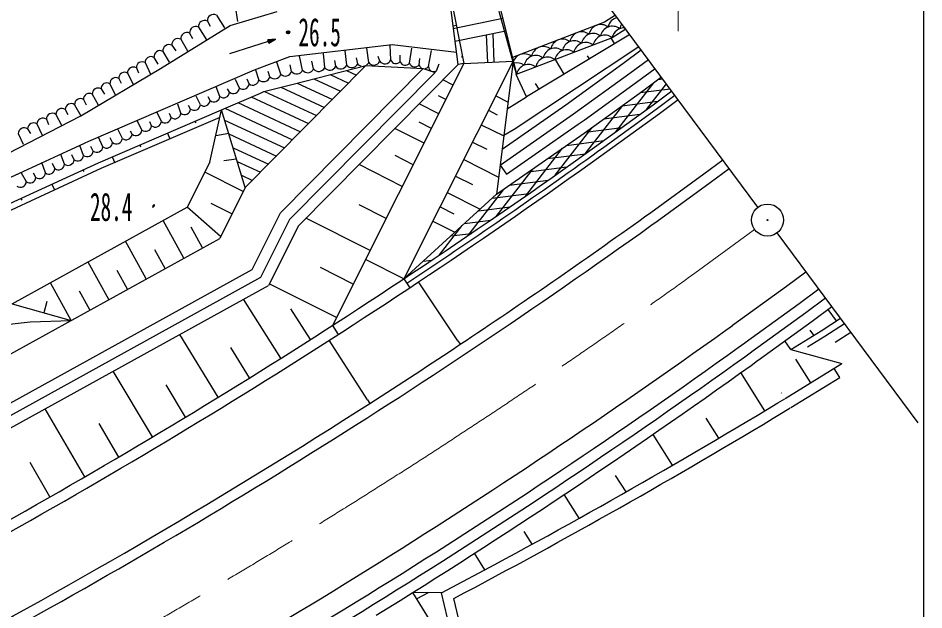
# Model space of a CAD drawing. Units: millimetres, scale not verified. Extents: x 40000 to 680000, y 20000 to 380000.
# Drawn here: x 536774 to 579000, y 311040 to 338634 of the extents above; entities that cross this region are included whole.
import ezdxf
from ezdxf.enums import TextEntityAlignment as Align

# ---------------------------------------------------------------- set-up
doc = ezdxf.new("R2010")
doc.units = ezdxf.units.MM
doc.header["$LTSCALE"] = 1000
doc.linetypes.add('CHAIN', pattern=[18.5, 12, -1.5, 3.5, -1.5])
for name, color, linetype, lineweight in [('M-BGD', 7, 'Continuous', 25), ('M-BMK', 2, 'CHAIN', 13), ('M-BMK-OTRS', 5, 'Continuous', 25), ('M-BMK-SRVR', 3, 'Continuous', 25), ('M-STR-HTXT', 7, 'Continuous', 13), ('M-TTL-BAND', 7, 'Continuous', 25)]:
    doc.layers.add(name, color=color, linetype=linetype, lineweight=lineweight)
doc.styles.add('ＭＳ ゴシック', font='')
doc.styles.get('ＭＳ ゴシック').set_extended_font_data('MS Gothic')

msp = doc.modelspace()

# ---------------------------------------------------------------- linework, layer by layer
at = {"layer": 'M-BGD'}
for p, q in [((556771, 340487), (557559, 336512)), ((557288, 336477), (556771, 340487)), ((546892, 339192), (547005, 338478)), ((559223, 339228), (560010, 336013)), ((546016, 338775), (546393, 338173)), ((546657, 338289), (548858, 338936)), ((560010, 336013), (559194, 338939)), ((564631, 338764), (564107, 338438)), ((543415, 336287), (546657, 338289)), ((545601, 338493), (545731, 338264)), ((557054, 338153), (559369, 338630)), ((557205, 338292), (557058, 338263)), ((564107, 338438), (559819, 336795)), ((544770, 337929), (544903, 337678)), ((545185, 338211), (545551, 337617)), ((557135, 337557), (559512, 338047)), ((558599, 337859), (558652, 336570)), ((558897, 337920), (558952, 336585)), ((565105, 338125), (564471, 337721)), ((565294, 337871), (565173, 337789)), ((544354, 337648), (544667, 337110)), ((548768, 337651), (546624, 336962)), ((548768, 337651), (548408, 337627)), ((548408, 337627), (548462, 337461)), ((548421, 337618), (548733, 337640)), ((548466, 337476), (548421, 337618)), ((548437, 337609), (548700, 337629)), ((548475, 337492), (548437, 337609)), ((548454, 337601), (548667, 337619)), ((548483, 337509), (548454, 337601)), ((548462, 337461), (548768, 337651)), ((548734, 337640), (548466, 337476)), ((548470, 337592), (548633, 337608)), ((548492, 337526), (548470, 337592)), ((548700, 337629), (548475, 337492)), ((548667, 337619), (548483, 337509)), ((548487, 337584), (548599, 337597)), ((548500, 337542), (548487, 337584)), ((548633, 337608), (548492, 337526)), ((548599, 337597), (548500, 337542)), ((548503, 337575), (548565, 337586)), ((548509, 337559), (548503, 337575)), ((548506, 337567), (548565, 337586)), ((548565, 337586), (548509, 337559)), ((549444, 336845), (554219, 337397)), ((554219, 337397), (557215, 337046)), ((564471, 337721), (559999, 336007)), ((565173, 337789), (560473, 334963)), ((564585, 337436), (564424, 337703)), ((543523, 337084), (543812, 336583)), ((543939, 337366), (544124, 337104)), ((551065, 336328), (551008, 336981)), ((552092, 336447), (552017, 337112)), ((553119, 336565), (553025, 337232)), ((554146, 336684), (554118, 337377)), ((555027, 336529), (555132, 337225)), ((555908, 336375), (556045, 337118)), ((559905, 333453), (565705, 337317)), ((564965, 336522), (565823, 337158)), ((542697, 336557), (542951, 336023)), ((543108, 336803), (543287, 336489)), ((547800, 336224), (549444, 336845)), ((549015, 336021), (548842, 336579)), ((550038, 336209), (549895, 336880)), ((550551, 336269), (550473, 336630)), ((551578, 336387), (551532, 336657)), ((552606, 336506), (552552, 336775)), ((553633, 336624), (553564, 336839)), ((554587, 336606), (554588, 336902)), ((559858, 336633), (554758, 326480)), ((555467, 336452), (555495, 336756)), ((557495, 336829), (557421, 336815)), ((557559, 336512), (559858, 336633)), ((559858, 336633), (559074, 330419)), ((562235, 336023), (561823, 336708)), ((563410, 336729), (563324, 336872)), ((565294, 336070), (566157, 336707)), ((539700, 334071), (543415, 336287)), ((540067, 332893), (547800, 336224)), ((542286, 336312), (542387, 336089)), ((552982, 336417), (547360, 330732)), ((547997, 335764), (547859, 336212)), ((548506, 335893), (548427, 336139)), ((549005, 329551), (555660, 336282)), ((549524, 336150), (549456, 336458)), ((549593, 335554), (552982, 336417)), ((557288, 336477), (549843, 328949)), ((557559, 336512), (551426, 324303)), ((552089, 336191), (552547, 335978)), ((552855, 336385), (552920, 336355)), ((552982, 336417), (555660, 336282)), ((555660, 336282), (556214, 336103)), ((556281, 336178), (556396, 336502)), ((557559, 336512), (557288, 336477)), ((562310, 334592), (564965, 336522)), ((565601, 335650), (566467, 336289)), ((541464, 335822), (541573, 335606)), ((541875, 336067), (542140, 335556)), ((547088, 335373), (546903, 335773)), ((547543, 335569), (547459, 335783)), ((556214, 336103), (549432, 329244)), ((550557, 335802), (551800, 335223)), ((551323, 335997), (552173, 335600)), ((557056, 335511), (556572, 335754)), ((560473, 334963), (559999, 336007)), ((562669, 334172), (565294, 336070)), ((565896, 335247), (566765, 335888)), ((566608, 335769), (566831, 335798)), ((540642, 335332), (540803, 335081)), ((541053, 335577), (541318, 335024)), ((546179, 334981), (546005, 335433)), ((546634, 335177), (546542, 335336)), ((548235, 335213), (549593, 335554)), ((549024, 335414), (551053, 334467)), ((549790, 335608), (551427, 334845)), ((561060, 335316), (560899, 335584)), ((563155, 333882), (565601, 335650)), ((564638, 333329), (566406, 335621)), ((565773, 335158), (567173, 335338)), ((566076, 334375), (566999, 335571)), ((540231, 335087), (540513, 334590)), ((545270, 334590), (545078, 335002)), ((545725, 334786), (545637, 334957)), ((546255, 334360), (548068, 335141)), ((547638, 334956), (550306, 333712)), ((548068, 335141), (548235, 335213)), ((548258, 335219), (550680, 334090)), ((556720, 334840), (556369, 335017)), ((559040, 335005), (559616, 334716)), ((559576, 334401), (560473, 334963)), ((563447, 333476), (565896, 335247)), ((566374, 334596), (567244, 335242)), ((566522, 334395), (567393, 335041)), ((539409, 334597), (539695, 334078)), ((539820, 334842), (539954, 334587)), ((544361, 334198), (544227, 334625)), ((544816, 334394), (544717, 334565)), ((547023, 334692), (549933, 333335)), ((556383, 334170), (555463, 334632)), ((559339, 332519), (562310, 334592)), ((563215, 332306), (564958, 334564)), ((563925, 332815), (566374, 334596)), ((564931, 334545), (566594, 334759)), ((566670, 334193), (567542, 334840)), ((530916, 329572), (539700, 334071)), ((538531, 334147), (538793, 333649)), ((538970, 334372), (539092, 334135)), ((540514, 331888), (546255, 334360)), ((543452, 333807), (543244, 334258)), ((543907, 334003), (543838, 334180)), ((545715, 331913), (546255, 334360)), ((547360, 330732), (546255, 334360)), ((547360, 330732), (546255, 334360)), ((546408, 334427), (549560, 332957)), ((558704, 334335), (559110, 334131)), ((559241, 331780), (562669, 334172)), ((564072, 332613), (566522, 334395)), ((564081, 333931), (565762, 334148)), ((564218, 332410), (566670, 334193)), ((537652, 333697), (537897, 333181)), ((538091, 333922), (538195, 333667)), ((546175, 334000), (540637, 331614)), ((542543, 333415), (542321, 333853)), ((542997, 333611), (542920, 333801)), ((545018, 333828), (545054, 333745)), ((546401, 333878), (549186, 332579)), ((556041, 333489), (555470, 333775)), ((558367, 333665), (559417, 333137)), ((559537, 331352), (562877, 333684)), ((562877, 333684), (563155, 333882)), ((536774, 333247), (537007, 332750)), ((537213, 333472), (537346, 333253)), ((541634, 333024), (541427, 333458)), ((542088, 333220), (542019, 333367)), ((543731, 333274), (543850, 332998)), ((546592, 333254), (545985, 333137)), ((546597, 333235), (548813, 332202)), ((555698, 332808), (554336, 333492)), ((559074, 330419), (563166, 333275)), ((559422, 333180), (559905, 333453)), ((561817, 331312), (563536, 333540)), ((563166, 333275), (563447, 333476)), ((563224, 333317), (564922, 333535)), ((534277, 330228), (540067, 332893)), ((540725, 332632), (540522, 333077)), ((541179, 332828), (541071, 333048)), ((557959, 332852), (558628, 332517)), ((562339, 332698), (564074, 332922)), ((563642, 332612), (563925, 332815)), ((539826, 332232), (539644, 332692)), ((540270, 332437), (540164, 332654)), ((542445, 332720), (542480, 332637)), ((546793, 332592), (548440, 331824)), ((560439, 330345), (562157, 332571)), ((563788, 332408), (564072, 332613)), ((563934, 332205), (564218, 332410)), ((538936, 331822), (538758, 332267)), ((539381, 332027), (539283, 332255)), ((541158, 332166), (541276, 331890)), ((545715, 331913), (544661, 329815)), ((546360, 332001), (546953, 332067)), ((546989, 331949), (548066, 331447)), ((555191, 331798), (554346, 332223)), ((557551, 332040), (559175, 331224)), ((561453, 332080), (563218, 332307)), ((568743, 331373), (569627, 332029)), ((534742, 329231), (540514, 331888)), ((540637, 331614), (534866, 328958)), ((538047, 331413), (537881, 331894)), ((538491, 331618), (538373, 331848)), ((539793, 331556), (539831, 331475)), ((554684, 330789), (552666, 331803)), ((559060, 329376), (560778, 331602)), ((559241, 331780), (559537, 331352)), ((560567, 331462), (562354, 331692)), ((569039, 330970), (569925, 331628)), ((537157, 331004), (536930, 331402)), ((537602, 331208), (537496, 331397)), ((547271, 330556), (545484, 331454)), ((547185, 331306), (547693, 331069)), ((557165, 331271), (557955, 330874)), ((559681, 330843), (561481, 331075)), ((566269, 329574), (568743, 331373)), ((538350, 330892), (538475, 330620)), ((547360, 330732), (546170, 328363)), ((557741, 328485), (559399, 330634)), ((566562, 329169), (569039, 330970)), ((536907, 330228), (536945, 330146)), ((554758, 326480), (559074, 330419)), ((556778, 330501), (558317, 329728)), ((558872, 330235), (560601, 330458)), ((536496, 325307), (544661, 329815)), ((546211, 328446), (544661, 329815)), ((546741, 329501), (545767, 329990)), ((553933, 329293), (552681, 329922)), ((556442, 329831), (557083, 329509)), ((558229, 329648), (559711, 329839)), ((547679, 326912), (549005, 329551)), ((565975, 329362), (566269, 329574)), ((544500, 327441), (543533, 329192)), ((549432, 329244), (548071, 326535)), ((549843, 328949), (548448, 326172)), ((553182, 327798), (550191, 329300)), ((556105, 329161), (557131, 328646)), ((556418, 327589), (557478, 328962)), ((557585, 329061), (558814, 329219)), ((566266, 328956), (566562, 329169)), ((545375, 327925), (544848, 328879)), ((556942, 328474), (557907, 328598)), ((519747, 313774), (546170, 328363)), ((542749, 326475), (541782, 328226)), ((543625, 326958), (543141, 327833)), ((540998, 325508), (540032, 327259)), ((554758, 326480), (552971, 327378)), ((555656, 327300), (556066, 327352)), ((528124, 316115), (547679, 326912)), ((541874, 325991), (541390, 326867)), ((552396, 326234), (550867, 327002)), ((548071, 326535), (528376, 315660)), ((554758, 326480), (555035, 326064)), ((572592, 326135), (573500, 326809)), ((521492, 311288), (548448, 326172)), ((539247, 324541), (538281, 326292)), ((551611, 324670), (548483, 326241)), ((557275, 323590), (555446, 326337)), ((570085, 324311), (572592, 326135)), ((573184, 325329), (574096, 326006)), ((540123, 325025), (539640, 325900)), ((573492, 324910), (574406, 325588)), ((536496, 325307), (539247, 324541)), ((538115, 325426), (537968, 324897)), ((549024, 322773), (547286, 325530)), ((570673, 323503), (573184, 325329)), ((573788, 324507), (574703, 325187)), ((550400, 323645), (549491, 325070)), ((570979, 323082), (573492, 324910)), ((574922, 324512), (574532, 325049)), ((534862, 324194), (537337, 324472)), ((537337, 324472), (539248, 324541)), ((551426, 324303), (551697, 323882)), ((569765, 324081), (570071, 324302)), ((571273, 322678), (573788, 324507)), ((574215, 324058), (575113, 324635)), ((574375, 323805), (575292, 324393)), ((546106, 320958), (544309, 323886)), ((572804, 323174), (574215, 324058)), ((573863, 323843), (573692, 324078)), ((574865, 323525), (575591, 323991)), ((553063, 320837), (551281, 323615)), ((557275, 323590), (557386, 323424)), ((570348, 323269), (570655, 323490)), ((572804, 323174), (572511, 323578)), ((573580, 323306), (574375, 323805)), ((547568, 321861), (546684, 323282)), ((570651, 322847), (570958, 323067)), ((572804, 323174), (575182, 322521)), ((570943, 322440), (571250, 322661)), ((573726, 321629), (573034, 322725)), ((572536, 320899), (575182, 322521)), ((575077, 321870), (574815, 322296)), ((543046, 319105), (541212, 322176)), ((571591, 320328), (570471, 322102)), ((572797, 320472), (575077, 321870)), ((544579, 320027), (543671, 321527)), ((553063, 320837), (553171, 320669)), ((572187, 320687), (572511, 320883)), ((539877, 317240), (538032, 320420)), ((572446, 320260), (572770, 320456)), ((541465, 318167), (540545, 319730)), ((569443, 319048), (568855, 319978)), ((567283, 317785), (566374, 319224)), ((538260, 316308), (537341, 317916)), ((565113, 316540), (564631, 317303)), ((562932, 315312), (562234, 316416)), ((560740, 314101), (560364, 314697)), ((558536, 312908), (558051, 313677)), ((557012, 308872), (555172, 311849)), ((556515, 311834), (555172, 311849)), ((555891, 311841), (555355, 311553)), ((557197, 308987), (556508, 311830)), ((557768, 308752), (557086, 311569))]:
    msp.add_line(p, q, dxfattribs=at)
for radius in [75, 65.6, 56.3, 46.9, 37.5, 28.2, 18.8, 9.4]:
    msp.add_circle((549361, 337972), radius, dxfattribs=at)
for centre, radius, start, end in [((545884, 338522), 285, 62.4154, 185.8639), ((564832, 338114), 562, 102.8334, 169.2335), ((545053, 337959), 285, 62.4154, 185.8639), ((545469, 338240), 285, 62.4154, 185.8639), ((563939, 337772), 562, 52.6661, 169.2335), ((564481, 337694), 562, 52.6661, 169.2335), ((565373, 338036), 562, 143.3693, 169.2335), ((544638, 337677), 285, 62.4154, 185.8639), ((563047, 337431), 562, 52.6661, 169.2335), ((563589, 337353), 562, 52.6661, 169.2335), ((564130, 337275), 562, 52.6661, 169.2335), ((565022, 337616), 562, 85.422, 169.2335), ((543807, 337113), 285, 62.4154, 185.8639), ((544222, 337395), 285, 62.4154, 185.8639), ((562155, 337089), 562, 110.9757, 169.2335), ((562155, 337089), 562, 52.6661, 110.9757), ((562697, 337011), 562, 52.6661, 169.2335), ((563238, 336933), 562, 52.6661, 169.2335), ((543391, 336832), 285, 62.4154, 185.8639), ((560371, 336406), 562, 52.6661, 107.7999), ((561263, 336747), 562, 113.2211, 169.2335), ((561263, 336747), 562, 52.6661, 108.7302), ((561804, 336669), 562, 52.6661, 169.2335), ((562346, 336592), 562, 52.6661, 169.2335), ((542557, 336325), 271, 58.8826, 182.7375), ((542967, 336570), 271, 58.8826, 182.7375), ((552845, 336682), 298, 305.9123, 336.838), ((553359, 336741), 298, 216.334, 336.838), ((553873, 336801), 298, 216.334, 336.838), ((554387, 336763), 253, 198.1138, 321.9688), ((554827, 336685), 253, 198.1138, 321.9688), ((560371, 336406), 562, 114.1515, 156.0491), ((560020, 335986), 562, 52.6661, 104.1316), ((560912, 336328), 562, 52.6661, 169.2335), ((561454, 336250), 562, 52.6661, 169.2335), ((542145, 336080), 271, 58.8826, 182.7375), ((549232, 336236), 305, 224.6864, 343.675), ((549764, 336326), 298, 216.334, 336.838), ((550278, 336386), 298, 216.334, 336.838), ((550791, 336445), 298, 216.334, 336.838), ((551305, 336504), 298, 216.334, 336.838), ((551818, 336564), 298, 216.334, 336.838), ((552332, 336623), 298, 216.334, 336.838), ((552845, 336682), 298, 216.334, 250.1732), ((555268, 336608), 253, 198.1138, 321.9688), ((555708, 336530), 253, 198.1138, 233.3896), ((555708, 336530), 253, 282.2621, 321.9688), ((556147, 336376), 239, 180.3637, 304.2186), ((560561, 335908), 562, 52.6661, 169.2335), ((541324, 335590), 271, 58.8826, 182.7375), ((541735, 335835), 271, 58.8826, 182.7375), ((547718, 335788), 280, 231.3718, 355.2267), ((548214, 335978), 305, 224.6864, 343.675), ((548723, 336107), 305, 224.6864, 343.675), ((540502, 335100), 271, 58.8826, 182.7375), ((540913, 335345), 271, 58.8826, 182.7375), ((546809, 335396), 280, 231.3718, 355.2267), ((547263, 335592), 280, 231.3718, 355.2267), ((539680, 334610), 271, 58.8826, 182.7375), ((540090, 334855), 271, 58.8826, 182.7375), ((545900, 335005), 280, 231.3718, 355.2267), ((546354, 335200), 280, 231.3718, 355.2267), ((539249, 334367), 280, 55.1977, 179.0527), ((544990, 334613), 280, 231.3718, 355.2267), ((545445, 334809), 280, 231.3718, 355.2267), ((538371, 333917), 280, 55.1977, 179.0527), ((538810, 334142), 280, 55.1977, 179.0527), ((544082, 334222), 280, 231.3718, 355.2267), ((544536, 334417), 280, 231.3718, 355.2267), ((537493, 333467), 280, 55.1977, 179.0527), ((537932, 333692), 280, 55.1977, 179.0527), ((542718, 333634), 280, 231.3718, 355.2267), ((543172, 333830), 280, 231.3718, 355.2267), ((543627, 334026), 280, 231.3718, 355.2267), ((537054, 333242), 280, 55.1977, 179.0527), ((541809, 333243), 280, 231.3718, 355.2267), ((542263, 333439), 280, 231.3718, 355.2267), ((540900, 332851), 280, 231.3718, 355.2267), ((541354, 333047), 280, 231.3718, 355.2267), ((393083, 570237), 292500, 298.0719, 305.66943), ((539993, 332453), 277, 232.7904, 356.6454), ((540445, 332656), 280, 231.3718, 355.2267), ((393083, 570237), 292750, 303.55493, 305.66943), ((393083, 570237), 293000, 298.07214, 305.66943), ((539104, 332043), 277, 232.7904, 356.6454), ((539548, 332248), 277, 232.7904, 356.6454), ((538214, 331634), 277, 232.7904, 356.6454), ((538659, 331839), 277, 232.7904, 356.6454), ((537325, 331224), 277, 232.7904, 356.6454), ((537770, 331429), 277, 232.7904, 356.6454), ((536880, 331020), 277, 232.7904, 356.6454), ((543118, 329848), 75, 61.699, 214.7322), ((543118, 329848), 65.6, 63.664, 212.7671), ((543118, 329848), 56.3, 66.3281, 210.103), ((543118, 329848), 46.9, 70.1079, 206.3233), ((543118, 329848), 37.5, 76.0117, 200.4194), ((543118, 329848), 28.2, 86.6207, 189.8105), ((543118, 329848), 18.8, 119.3589, 157.0722), ((393083, 570237), 297000, 298.07428, 305.66943), ((393083, 570237), 296500, 303.65155, 305.66943), ((568320, 326738), 3000, 305.7114, 306.0281), ((393083, 570237), 303000, 298.07739, 305.66943), ((568319, 326738), 4001, 305.7114, 306.0281), ((393083, 570237), 304000, 298.07794, 305.66943), ((393083, 570237), 296500, 302.67865, 303.65155), ((568319, 326739), 4521, 305.7114, 306.0281), ((393083, 570237), 304520, 298.07794, 305.66943), ((568319, 326739), 5021, 305.7114, 306.0281), ((393083, 570237), 305020, 301.72437, 305.66943), ((569754, 325435), 5021, 301.1963, 301.513), ((393083, 570237), 296500, 298.07404, 302.67865), ((414230, 581973), 305320, 297.77472, 301.15442), ((414230, 581973), 305820, 297.84772, 301.15442)]:
    msp.add_arc(centre, radius, start, end, dxfattribs=at)
at = {"layer": 'M-BMK'}
for p, q in [((568320, 326738), (570815, 328552)), ((570815, 328552), (571110, 328771)), ((568015, 326519), (568320, 326738))]:
    msp.add_line(p, q, dxfattribs=at)
msp.add_arc((393083, 570237), 300000, 287.58893, 305.66943, dxfattribs=at)
at = {"layer": 'M-BMK-OTRS'}
for p, q in [((571266, 329821), (553404, 353898)), ((578733, 319755), (572159, 328616))]:
    msp.add_line(p, q, dxfattribs=at)
at = {"layer": 'M-BMK-SRVR'}
for radius in [746, 22.5]:
    msp.add_circle((571712, 329218), radius, dxfattribs=at)
at = {"layer": 'M-STR-HTXT'}
msp.add_line((567542, 355208), (567542, 338023), dxfattribs=at)
at = {"layer": 'M-TTL-BAND'}
msp.add_line((579000, 20000), (579000, 370000), dxfattribs=at)

# ---------------------------------------------------------------- texts
at = {"layer": 'M-BGD', "style": 'ＭＳ ゴシック', "width": 0.55}
for s, p in [('26.5', (549843, 336924)), ('28.4', (540125, 328779))]:
    msp.add_text(s, height=1320, dxfattribs=at).set_placement(p, align=Align.BOTTOM_LEFT)

doc.saveas('drawing.dxf')
